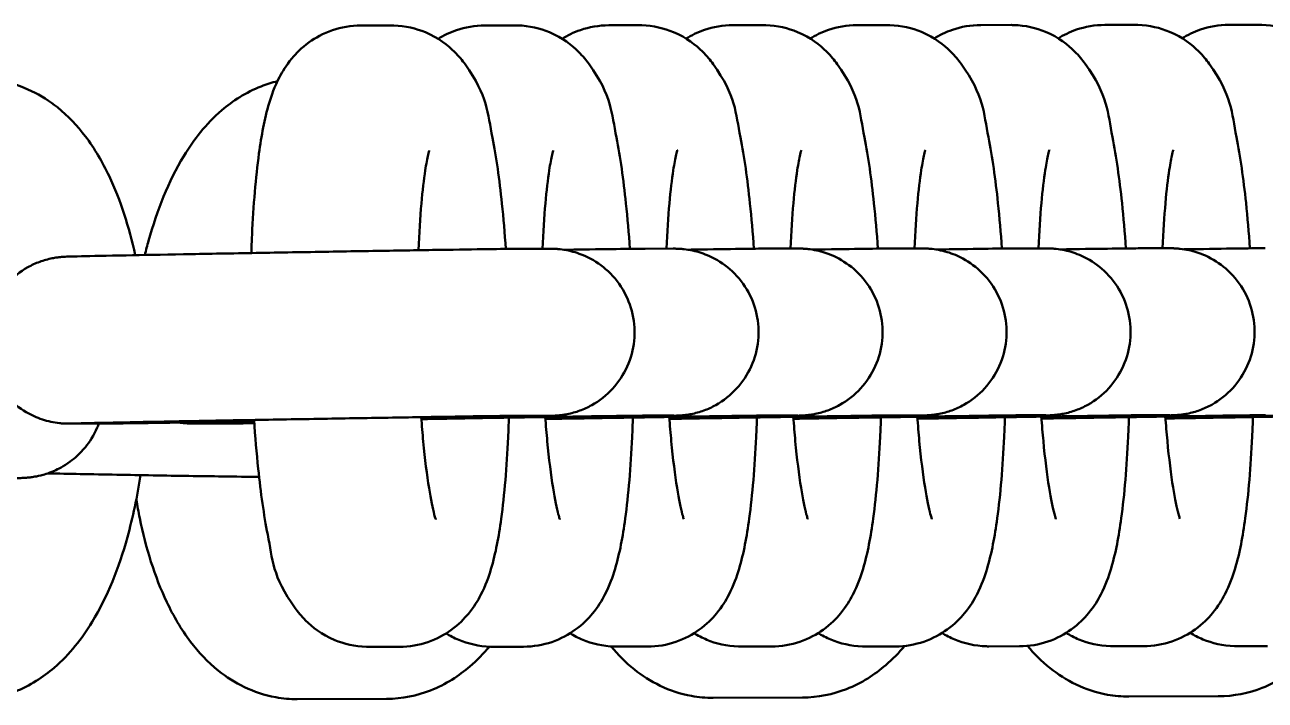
# Model space of a CAD drawing. Header units: millimetres. Extents: x 170 to 5770, y -1450 to 5650.
# Drawn here: x 3245.89 to 3290.46, y 2087.67 to 2111.94 of the extents above; entities that cross this region are included whole.
import ezdxf

# ---------------------------------------------------------------- set-up
doc = ezdxf.new("R2010")
doc.units = ezdxf.units.MM
doc.header["$LTSCALE"] = 10
doc.layers.add('Viditelná (ISO)', color=7, linetype='Continuous', lineweight=50)

# ---------------------------------------------------------------- blocks, each defined once
blk = doc.blocks.new('VVZ-VH101-2')
at = {"layer": 'Viditelná (ISO)'}
for p, q in [((3089.067, -3538.081), (3087.967, -3538.082)), ((3093.523, -3538.077), (3092.423, -3538.078)), ((3097.979, -3538.074), (3096.879, -3538.075)), ((3102.435, -3538.07), (3101.335, -3538.071)), ((3106.891, -3538.067), (3105.791, -3538.068)), ((3111.347, -3538.063), (3110.247, -3538.064)), ((3115.803, -3538.06), (3114.703, -3538.061)), ((3120.259, -3538.056), (3119.159, -3538.057)), ((3093.729, -3546.106), (3094.739, -3546.105)), ((3098.185, -3546.103), (3099.195, -3546.102)), ((3102.641, -3546.099), (3103.652, -3546.099)), ((3107.097, -3546.096), (3108.108, -3546.095)), ((3111.553, -3546.092), (3112.564, -3546.092)), ((3116.009, -3546.089), (3117.02, -3546.088)), ((3093.733, -3552.106), (3094.744, -3552.105)), ((3098.189, -3552.103), (3099.2, -3552.102)), ((3102.645, -3552.099), (3103.656, -3552.099)), ((3107.101, -3552.096), (3108.112, -3552.095)), ((3111.557, -3552.092), (3112.568, -3552.092)), ((3116.013, -3552.089), (3117.024, -3552.088)), ((3078.539, -3552.391), (3077.528, -3552.391)), ((3082.995, -3552.387), (3081.984, -3552.388)), ((3088.254, -3560.412), (3089.354, -3560.412)), ((3092.71, -3560.409), (3093.81, -3560.408)), ((3097.166, -3560.405), (3098.266, -3560.405)), ((3101.622, -3560.402), (3102.722, -3560.401)), ((3106.078, -3560.398), (3107.178, -3560.398)), ((3110.534, -3560.395), (3111.634, -3560.394)), ((3114.99, -3560.391), (3116.09, -3560.391)), ((3119.446, -3560.388), (3120.546, -3560.387)), ((3085.686, -3562.294), (3088.897, -3562.284)), ((3100.627, -3562.247), (3103.837, -3562.237)), ((3115.567, -3562.2), (3118.778, -3562.19))]:
    blk.add_line(p, q, dxfattribs=at)
for points, knots in [([(3087.967, -3538.082), (3087.611, -3538.082), (3087.257, -3538.146), (3086.614, -3538.366), (3086.334, -3538.524), (3085.832, -3538.885), (3085.637, -3539.088), (3085.277, -3539.524), (3085.148, -3539.742), (3084.86, -3540.295), (3084.761, -3540.587), (3084.502, -3541.454), (3084.399, -3542.028), (3084.19, -3543.546), (3084.109, -3544.534), (3084.049, -3545.826), (3084.04, -3546.042), (3084.033, -3546.259)], [3.141593, 3.141593, 3.141593, 3.141593, 3.187221, 3.187221, 3.236977, 3.236977, 3.299639, 3.299639, 3.386577, 3.386577, 3.544486, 3.544486, 3.858645, 3.858645, 4.270247, 4.270247, 4.350956, 4.350956, 4.350956, 4.350956]), ([(3093.18, -3546.111), (3093.141, -3545.546), (3093.094, -3545), (3092.948, -3543.607), (3092.836, -3542.816), (3092.52, -3541.222), (3092.538, -3540.621), (3091.616, -3539.338), (3091.495, -3539.188), (3091.099, -3538.795), (3090.771, -3538.527), (3089.962, -3538.19), (3089.564, -3538.093), (3089.123, -3538.081), (3089.095, -3538.081), (3089.067, -3538.081)], [1.937477, 1.937477, 1.937477, 1.937477, 2.147268, 2.147268, 2.501252, 2.501252, 2.951782, 2.951782, 3.006039, 3.006039, 3.08488, 3.08488, 3.137955, 3.137955, 3.141593, 3.141593, 3.141593, 3.141593]), ([(3092.423, -3538.078), (3092.067, -3538.078), (3091.713, -3538.143), (3091.153, -3538.334), (3090.933, -3538.444), (3090.745, -3538.561)], [3.14159265, 3.14159265, 3.14159265, 3.14159265, 3.1872207, 3.1872207, 3.22453337, 3.22453337, 3.22453337, 3.22453337]), ([(3097.636, -3546.108), (3097.597, -3545.543), (3097.55, -3544.997), (3097.404, -3543.604), (3097.292, -3542.813), (3096.976, -3541.218), (3096.994, -3540.617), (3096.072, -3539.335), (3095.951, -3539.185), (3095.555, -3538.791), (3095.227, -3538.524), (3094.418, -3538.186), (3094.02, -3538.089), (3093.579, -3538.078), (3093.551, -3538.077), (3093.523, -3538.077)], [1.937477, 1.937477, 1.937477, 1.937477, 2.147268, 2.147268, 2.501252, 2.501252, 2.951782, 2.951782, 3.006039, 3.006039, 3.08488, 3.08488, 3.137955, 3.137955, 3.141593, 3.141593, 3.141593, 3.141593]), ([(3096.879, -3538.075), (3096.523, -3538.075), (3096.169, -3538.139), (3095.609, -3538.33), (3095.389, -3538.441), (3095.201, -3538.558)], [3.14159265, 3.14159265, 3.14159265, 3.14159265, 3.1872207, 3.1872207, 3.22453337, 3.22453337, 3.22453337, 3.22453337]), ([(3102.092, -3546.104), (3102.053, -3545.539), (3102.006, -3544.993), (3101.86, -3543.6), (3101.748, -3542.809), (3101.432, -3541.215), (3101.45, -3540.614), (3100.528, -3539.331), (3100.407, -3539.181), (3100.012, -3538.788), (3099.683, -3538.52), (3098.874, -3538.183), (3098.476, -3538.086), (3098.036, -3538.074), (3098.007, -3538.074), (3097.979, -3538.074)], [1.937477, 1.937477, 1.937477, 1.937477, 2.147268, 2.147268, 2.501252, 2.501252, 2.951782, 2.951782, 3.006039, 3.006039, 3.08488, 3.08488, 3.137955, 3.137955, 3.141593, 3.141593, 3.141593, 3.141593]), ([(3101.335, -3538.071), (3100.979, -3538.071), (3100.625, -3538.136), (3100.066, -3538.327), (3099.845, -3538.437), (3099.657, -3538.554)], [3.14159265, 3.14159265, 3.14159265, 3.14159265, 3.1872207, 3.1872207, 3.22453337, 3.22453337, 3.22453337, 3.22453337]), ([(3106.548, -3546.101), (3106.509, -3545.536), (3106.462, -3544.99), (3106.316, -3543.597), (3106.204, -3542.806), (3105.888, -3541.211), (3105.906, -3540.61), (3104.984, -3539.328), (3104.863, -3539.178), (3104.468, -3538.784), (3104.139, -3538.517), (3103.33, -3538.179), (3102.932, -3538.082), (3102.492, -3538.071), (3102.463, -3538.07), (3102.435, -3538.07)], [1.937477, 1.937477, 1.937477, 1.937477, 2.147268, 2.147268, 2.501252, 2.501252, 2.951782, 2.951782, 3.006039, 3.006039, 3.08488, 3.08488, 3.137955, 3.137955, 3.141593, 3.141593, 3.141593, 3.141593]), ([(3105.791, -3538.068), (3105.435, -3538.068), (3105.081, -3538.132), (3104.522, -3538.323), (3104.301, -3538.434), (3104.113, -3538.551)], [3.14159265, 3.14159265, 3.14159265, 3.14159265, 3.1872207, 3.1872207, 3.22453337, 3.22453337, 3.22453337, 3.22453337]), ([(3111.004, -3546.097), (3110.965, -3545.532), (3110.918, -3544.986), (3110.772, -3543.593), (3110.66, -3542.802), (3110.344, -3541.208), (3110.362, -3540.607), (3109.44, -3539.324), (3109.319, -3539.174), (3108.924, -3538.781), (3108.595, -3538.513), (3107.786, -3538.176), (3107.388, -3538.079), (3106.948, -3538.067), (3106.919, -3538.067), (3106.891, -3538.067)], [1.937477, 1.937477, 1.937477, 1.937477, 2.147268, 2.147268, 2.501252, 2.501252, 2.951782, 2.951782, 3.006039, 3.006039, 3.08488, 3.08488, 3.137955, 3.137955, 3.141593, 3.141593, 3.141593, 3.141593]), ([(3110.247, -3538.064), (3109.891, -3538.064), (3109.537, -3538.129), (3108.978, -3538.32), (3108.757, -3538.43), (3108.569, -3538.547)], [3.14159265, 3.14159265, 3.14159265, 3.14159265, 3.1872207, 3.1872207, 3.22453337, 3.22453337, 3.22453337, 3.22453337]), ([(3115.46, -3546.094), (3115.421, -3545.529), (3115.374, -3544.983), (3115.228, -3543.59), (3115.116, -3542.799), (3114.8, -3541.204), (3114.818, -3540.603), (3113.896, -3539.321), (3113.776, -3539.171), (3113.38, -3538.777), (3113.051, -3538.51), (3112.242, -3538.172), (3111.845, -3538.075), (3111.404, -3538.064), (3111.375, -3538.063), (3111.347, -3538.063)], [1.937477, 1.937477, 1.937477, 1.937477, 2.147268, 2.147268, 2.501252, 2.501252, 2.951782, 2.951782, 3.006039, 3.006039, 3.08488, 3.08488, 3.137955, 3.137955, 3.141593, 3.141593, 3.141593, 3.141593]), ([(3114.703, -3538.061), (3114.347, -3538.061), (3113.993, -3538.125), (3113.434, -3538.316), (3113.213, -3538.427), (3113.025, -3538.544)], [3.14159265, 3.14159265, 3.14159265, 3.14159265, 3.1872207, 3.1872207, 3.22453337, 3.22453337, 3.22453337, 3.22453337]), ([(3119.916, -3546.09), (3119.877, -3545.525), (3119.83, -3544.979), (3119.684, -3543.586), (3119.572, -3542.795), (3119.256, -3541.201), (3119.274, -3540.6), (3118.352, -3539.317), (3118.232, -3539.167), (3117.836, -3538.774), (3117.507, -3538.507), (3116.698, -3538.169), (3116.301, -3538.072), (3115.86, -3538.06), (3115.831, -3538.06), (3115.803, -3538.06)], [1.937477, 1.937477, 1.937477, 1.937477, 2.147268, 2.147268, 2.501252, 2.501252, 2.951782, 2.951782, 3.006039, 3.006039, 3.08488, 3.08488, 3.137955, 3.137955, 3.141593, 3.141593, 3.141593, 3.141593]), ([(3119.159, -3538.057), (3118.803, -3538.057), (3118.449, -3538.122), (3117.89, -3538.313), (3117.669, -3538.424), (3117.482, -3538.54)], [3.14159265, 3.14159265, 3.14159265, 3.14159265, 3.1872207, 3.1872207, 3.22453337, 3.22453337, 3.22453337, 3.22453337]), ([(3124.372, -3546.087), (3124.333, -3545.522), (3124.286, -3544.976), (3124.14, -3543.583), (3124.028, -3542.792), (3123.712, -3541.197), (3123.73, -3540.596), (3122.808, -3539.314), (3122.688, -3539.164), (3122.292, -3538.77), (3121.963, -3538.503), (3121.154, -3538.165), (3120.757, -3538.068), (3120.316, -3538.057), (3120.287, -3538.056), (3120.259, -3538.056)], [1.937477, 1.937477, 1.937477, 1.937477, 2.147268, 2.147268, 2.501252, 2.501252, 2.951782, 2.951782, 3.006039, 3.006039, 3.08488, 3.08488, 3.137955, 3.137955, 3.141593, 3.141593, 3.141593, 3.141593]), ([(3079.861, -3546.336), (3079.641, -3545.319), (3079.342, -3544.366), (3078.687, -3542.99), (3078.411, -3542.513), (3077.788, -3541.693), (3077.462, -3541.34), (3076.519, -3540.586), (3075.815, -3540.214), (3074.755, -3540.023), (3074.495, -3540), (3074.236, -3540)], [5.250578, 5.250578, 5.250578, 5.250578, 5.609649, 5.609649, 5.814278, 5.814278, 5.981726, 5.981726, 6.211342, 6.211342, 6.283185, 6.283185, 6.283185, 6.283185]), ([(3084.974, -3540.083), (3084.77, -3540.132), (3084.574, -3540.195), (3083.834, -3540.485), (3083.366, -3540.792), (3082.399, -3541.623), (3081.971, -3542.181), (3081.05, -3543.694), (3080.651, -3544.712), (3080.295, -3545.987), (3080.251, -3546.157), (3080.208, -3546.33)], [0.0933518, 0.0933518, 0.0933518, 0.0933518, 0.1530865, 0.1530865, 0.3294103, 0.3294103, 0.5866418, 0.5866418, 0.9851117, 0.9851117, 1.0458718, 1.0458718, 1.0458718, 1.0458718]), ([(3090.43, -3542.572), (3090.43, -3542.572), (3090.43, -3542.573), (3090.426, -3542.586), (3090.408, -3542.643), (3090.357, -3542.859), (3090.319, -3543.054), (3090.233, -3543.616), (3090.185, -3544.021), (3090.101, -3544.983), (3090.065, -3545.55), (3090.04, -3546.158)], [3.4957513, 3.4957513, 3.4957513, 3.4957513, 3.5105711, 3.5105711, 3.6320787, 3.6320787, 3.8099362, 3.8099362, 4.0489441, 4.0489441, 4.3082625, 4.3082625, 4.3082625, 4.3082625]), ([(3094.886, -3542.569), (3094.886, -3542.569), (3094.886, -3542.569), (3094.882, -3542.582), (3094.864, -3542.64), (3094.813, -3542.856), (3094.775, -3543.05), (3094.689, -3543.612), (3094.641, -3544.017), (3094.558, -3544.966), (3094.523, -3545.516), (3094.498, -3546.106)], [3.4957513, 3.4957513, 3.4957513, 3.4957513, 3.5105711, 3.5105711, 3.6320787, 3.6320787, 3.8099362, 3.8099362, 4.0489441, 4.0489441, 4.3013385, 4.3013385, 4.3013385, 4.3013385]), ([(3099.342, -3542.565), (3099.342, -3542.565), (3099.342, -3542.566), (3099.338, -3542.579), (3099.32, -3542.636), (3099.269, -3542.852), (3099.231, -3543.047), (3099.145, -3543.609), (3099.097, -3544.014), (3099.014, -3544.962), (3098.979, -3545.513), (3098.954, -3546.102)], [3.4957513, 3.4957513, 3.4957513, 3.4957513, 3.5105711, 3.5105711, 3.6320787, 3.6320787, 3.8099362, 3.8099362, 4.0489441, 4.0489441, 4.3013385, 4.3013385, 4.3013385, 4.3013385]), ([(3103.798, -3542.562), (3103.798, -3542.562), (3103.798, -3542.562), (3103.794, -3542.575), (3103.776, -3542.633), (3103.725, -3542.849), (3103.688, -3543.043), (3103.601, -3543.605), (3103.553, -3544.01), (3103.47, -3544.959), (3103.435, -3545.509), (3103.411, -3546.099)], [3.4957513, 3.4957513, 3.4957513, 3.4957513, 3.5105711, 3.5105711, 3.6320787, 3.6320787, 3.8099362, 3.8099362, 4.0489441, 4.0489441, 4.3013385, 4.3013385, 4.3013385, 4.3013385]), ([(3108.254, -3542.558), (3108.254, -3542.558), (3108.254, -3542.559), (3108.25, -3542.572), (3108.232, -3542.629), (3108.182, -3542.845), (3108.144, -3543.04), (3108.057, -3543.602), (3108.009, -3544.007), (3107.926, -3544.955), (3107.891, -3545.506), (3107.867, -3546.095)], [3.4957513, 3.4957513, 3.4957513, 3.4957513, 3.5105711, 3.5105711, 3.6320787, 3.6320787, 3.8099362, 3.8099362, 4.0489441, 4.0489441, 4.3013385, 4.3013385, 4.3013385, 4.3013385]), ([(3112.71, -3542.555), (3112.71, -3542.555), (3112.71, -3542.555), (3112.706, -3542.568), (3112.688, -3542.626), (3112.638, -3542.842), (3112.6, -3543.036), (3112.513, -3543.598), (3112.465, -3544.003), (3112.382, -3544.952), (3112.347, -3545.502), (3112.323, -3546.092)], [3.4957513, 3.4957513, 3.4957513, 3.4957513, 3.5105711, 3.5105711, 3.6320787, 3.6320787, 3.8099362, 3.8099362, 4.0489441, 4.0489441, 4.3013385, 4.3013385, 4.3013385, 4.3013385]), ([(3117.166, -3542.551), (3117.166, -3542.551), (3117.166, -3542.552), (3117.162, -3542.565), (3117.144, -3542.622), (3117.094, -3542.838), (3117.056, -3543.033), (3116.969, -3543.595), (3116.921, -3544), (3116.838, -3544.948), (3116.803, -3545.499), (3116.779, -3546.088)], [3.4957513, 3.4957513, 3.4957513, 3.4957513, 3.5105711, 3.5105711, 3.6320787, 3.6320787, 3.8099362, 3.8099362, 4.0489441, 4.0489441, 4.3013385, 4.3013385, 4.3013385, 4.3013385]), ([(3077.528, -3552.391), (3077.505, -3552.391), (3077.484, -3552.391), (3077.438, -3552.391), (3077.416, -3552.391), (3077.362, -3552.389), (3077.349, -3552.389), (3077.318, -3552.387), (3077.301, -3552.386), (3077.241, -3552.383), (3077.191, -3552.379), (3077.042, -3552.362), (3076.936, -3552.346), (3076.627, -3552.279), (3076.424, -3552.213), (3075.968, -3552.007), (3075.72, -3551.849), (3075.26, -3551.452), (3075.05, -3551.201), (3074.723, -3550.654), (3074.603, -3550.35), (3074.465, -3549.728), (3074.446, -3549.402), (3074.511, -3548.768), (3074.596, -3548.452), (3074.856, -3547.871), (3075.036, -3547.598), (3075.467, -3547.128), (3075.723, -3546.926), (3076.139, -3546.694), (3076.283, -3546.628), (3076.578, -3546.519), (3076.731, -3546.477), (3076.937, -3546.436), (3076.993, -3546.427), (3077.095, -3546.412), (3077.143, -3546.407), (3077.202, -3546.401), (3077.219, -3546.4), (3077.295, -3546.394), (3077.322, -3546.393), (3077.39, -3546.39), (3077.42, -3546.389), (3077.565, -3546.384), (3077.715, -3546.381), (3078.295, -3546.368), (3078.85, -3546.356), (3080.128, -3546.331), (3080.831, -3546.318), (3082.354, -3546.289), (3083.193, -3546.274), (3084.901, -3546.244), (3085.792, -3546.229), (3087.514, -3546.199), (3088.367, -3546.185), (3089.93, -3546.159), (3090.66, -3546.148), (3091.906, -3546.129), (3092.438, -3546.121), (3093.244, -3546.11), (3093.519, -3546.107), (3093.698, -3546.106), (3093.713, -3546.106), (3093.729, -3546.106)], [0, 0, 0, 0, 0.039337, 0.039337, 0.068948, 0.068948, 0.076841, 0.076841, 0.084758, 0.084758, 0.100846, 0.100846, 0.132709, 0.132709, 0.196079, 0.196079, 0.282696, 0.282696, 0.378323, 0.378323, 0.473906, 0.473906, 0.569501, 0.569501, 0.665096, 0.665096, 0.760691, 0.760691, 0.856282, 0.856282, 0.903554, 0.903554, 0.950706, 0.950706, 0.967761, 0.967761, 0.983739, 0.983739, 0.991659, 0.991659, 1.024165, 1.024165, 1.087146, 1.087146, 1.263406, 1.263406, 1.569696, 1.569696, 1.83183, 1.83183, 2.092884, 2.092884, 2.353579, 2.353579, 2.614196, 2.614196, 2.874869, 2.874869, 3.135823, 3.135823, 3.397924, 3.397924, 3.424439, 3.424439, 3.424439, 3.424439]), ([(3094.739, -3546.105), (3094.762, -3546.105), (3094.783, -3546.105), (3094.83, -3546.106), (3094.851, -3546.106), (3094.905, -3546.108), (3094.919, -3546.108), (3094.949, -3546.11), (3094.967, -3546.111), (3095.027, -3546.114), (3095.076, -3546.118), (3095.226, -3546.134), (3095.332, -3546.151), (3095.64, -3546.218), (3095.844, -3546.284), (3096.299, -3546.489), (3096.548, -3546.648), (3097.007, -3547.045), (3097.217, -3547.295), (3097.544, -3547.843), (3097.665, -3548.146), (3097.803, -3548.769), (3097.821, -3549.095), (3097.757, -3549.729), (3097.672, -3550.044), (3097.411, -3550.626), (3097.231, -3550.899), (3096.801, -3551.369), (3096.544, -3551.571), (3096.129, -3551.803), (3095.985, -3551.869), (3095.689, -3551.977), (3095.537, -3552.02), (3095.33, -3552.061), (3095.275, -3552.07), (3095.173, -3552.084), (3095.124, -3552.09), (3095.066, -3552.095), (3095.049, -3552.097), (3094.972, -3552.103), (3094.946, -3552.104), (3094.877, -3552.107), (3094.847, -3552.108), (3094.703, -3552.112), (3094.552, -3552.116), (3093.972, -3552.129), (3093.418, -3552.141), (3092.139, -3552.166), (3091.436, -3552.179), (3090.5, -3552.196), (3090.323, -3552.2), (3090.143, -3552.203)], [0, 0, 0, 0, 0.039337, 0.039337, 0.068948, 0.068948, 0.076841, 0.076841, 0.084758, 0.084758, 0.100846, 0.100846, 0.132709, 0.132709, 0.196079, 0.196079, 0.282696, 0.282696, 0.378323, 0.378323, 0.473906, 0.473906, 0.569501, 0.569501, 0.665096, 0.665096, 0.760691, 0.760691, 0.856282, 0.856282, 0.903554, 0.903554, 0.950706, 0.950706, 0.967761, 0.967761, 0.983739, 0.983739, 0.991659, 0.991659, 1.024165, 1.024165, 1.087146, 1.087146, 1.263406, 1.263406, 1.569696, 1.569696, 1.83183, 1.83183, 1.891194, 1.891194, 1.891194, 1.891194]), ([(3099.195, -3546.102), (3099.218, -3546.102), (3099.239, -3546.102), (3099.286, -3546.102), (3099.307, -3546.103), (3099.361, -3546.104), (3099.375, -3546.105), (3099.405, -3546.106), (3099.423, -3546.107), (3099.483, -3546.111), (3099.532, -3546.115), (3099.682, -3546.131), (3099.788, -3546.148), (3100.096, -3546.214), (3100.3, -3546.281), (3100.755, -3546.486), (3101.004, -3546.644), (3101.463, -3547.042), (3101.673, -3547.292), (3102, -3547.839), (3102.121, -3548.143), (3102.259, -3548.765), (3102.278, -3549.091), (3102.213, -3549.725), (3102.128, -3550.041), (3101.867, -3550.622), (3101.687, -3550.895), (3101.257, -3551.365), (3101, -3551.568), (3100.585, -3551.8), (3100.441, -3551.866), (3100.146, -3551.974), (3099.993, -3552.016), (3099.786, -3552.057), (3099.731, -3552.067), (3099.629, -3552.081), (3099.58, -3552.086), (3099.522, -3552.092), (3099.505, -3552.093), (3099.428, -3552.099), (3099.402, -3552.1), (3099.333, -3552.103), (3099.303, -3552.104), (3099.159, -3552.109), (3099.008, -3552.113), (3098.428, -3552.126), (3097.874, -3552.137), (3096.595, -3552.162), (3095.892, -3552.176), (3094.956, -3552.193), (3094.779, -3552.196), (3094.599, -3552.2)], [0, 0, 0, 0, 0.039337, 0.039337, 0.068948, 0.068948, 0.076841, 0.076841, 0.084758, 0.084758, 0.100846, 0.100846, 0.132709, 0.132709, 0.196079, 0.196079, 0.282696, 0.282696, 0.378323, 0.378323, 0.473906, 0.473906, 0.569501, 0.569501, 0.665096, 0.665096, 0.760691, 0.760691, 0.856282, 0.856282, 0.903554, 0.903554, 0.950706, 0.950706, 0.967761, 0.967761, 0.983739, 0.983739, 0.991659, 0.991659, 1.024165, 1.024165, 1.087146, 1.087146, 1.263406, 1.263406, 1.569696, 1.569696, 1.83183, 1.83183, 1.891194, 1.891194, 1.891194, 1.891194]), ([(3095.266, -3546.142), (3095.429, -3546.14), (3095.587, -3546.137), (3096.362, -3546.125), (3096.894, -3546.118), (3097.7, -3546.107), (3097.975, -3546.104), (3098.154, -3546.103), (3098.169, -3546.103), (3098.185, -3546.103)], [2.8114817, 2.8114817, 2.8114817, 2.8114817, 2.874869, 2.874869, 3.1358233, 3.1358233, 3.3979236, 3.3979236, 3.4244391, 3.4244391, 3.4244391, 3.4244391]), ([(3103.652, -3546.099), (3103.674, -3546.098), (3103.695, -3546.099), (3103.742, -3546.099), (3103.764, -3546.099), (3103.817, -3546.101), (3103.831, -3546.101), (3103.861, -3546.103), (3103.879, -3546.104), (3103.939, -3546.107), (3103.988, -3546.111), (3104.138, -3546.127), (3104.244, -3546.144), (3104.552, -3546.211), (3104.756, -3546.277), (3105.211, -3546.482), (3105.46, -3546.641), (3105.919, -3547.038), (3106.13, -3547.288), (3106.456, -3547.836), (3106.577, -3548.139), (3106.715, -3548.762), (3106.734, -3549.088), (3106.669, -3549.722), (3106.584, -3550.037), (3106.323, -3550.619), (3106.143, -3550.892), (3105.713, -3551.362), (3105.456, -3551.564), (3105.041, -3551.796), (3104.897, -3551.862), (3104.602, -3551.97), (3104.449, -3552.013), (3104.242, -3552.054), (3104.187, -3552.063), (3104.085, -3552.077), (3104.036, -3552.083), (3103.978, -3552.088), (3103.961, -3552.09), (3103.884, -3552.096), (3103.858, -3552.097), (3103.789, -3552.1), (3103.759, -3552.101), (3103.615, -3552.105), (3103.464, -3552.109), (3102.884, -3552.122), (3102.33, -3552.134), (3101.051, -3552.159), (3100.348, -3552.172), (3099.412, -3552.189), (3099.235, -3552.193), (3099.055, -3552.196)], [0, 0, 0, 0, 0.039337, 0.039337, 0.068948, 0.068948, 0.076841, 0.076841, 0.084758, 0.084758, 0.100846, 0.100846, 0.132709, 0.132709, 0.196079, 0.196079, 0.282696, 0.282696, 0.378323, 0.378323, 0.473906, 0.473906, 0.569501, 0.569501, 0.665096, 0.665096, 0.760691, 0.760691, 0.856282, 0.856282, 0.903554, 0.903554, 0.950706, 0.950706, 0.967761, 0.967761, 0.983739, 0.983739, 0.991659, 0.991659, 1.024165, 1.024165, 1.087146, 1.087146, 1.263406, 1.263406, 1.569696, 1.569696, 1.83183, 1.83183, 1.891194, 1.891194, 1.891194, 1.891194]), ([(3099.722, -3546.139), (3099.885, -3546.136), (3100.043, -3546.134), (3100.818, -3546.122), (3101.35, -3546.114), (3102.156, -3546.103), (3102.431, -3546.1), (3102.61, -3546.099), (3102.625, -3546.099), (3102.641, -3546.099)], [2.8114817, 2.8114817, 2.8114817, 2.8114817, 2.874869, 2.874869, 3.1358233, 3.1358233, 3.3979236, 3.3979236, 3.4244391, 3.4244391, 3.4244391, 3.4244391]), ([(3108.108, -3546.095), (3108.13, -3546.095), (3108.151, -3546.095), (3108.198, -3546.095), (3108.22, -3546.096), (3108.274, -3546.097), (3108.287, -3546.098), (3108.317, -3546.099), (3108.335, -3546.1), (3108.395, -3546.104), (3108.444, -3546.108), (3108.594, -3546.124), (3108.7, -3546.141), (3109.008, -3546.207), (3109.212, -3546.274), (3109.667, -3546.479), (3109.916, -3546.637), (3110.375, -3547.035), (3110.586, -3547.285), (3110.912, -3547.832), (3111.033, -3548.136), (3111.171, -3548.758), (3111.19, -3549.084), (3111.125, -3549.718), (3111.04, -3550.034), (3110.779, -3550.615), (3110.599, -3550.888), (3110.169, -3551.358), (3109.913, -3551.561), (3109.497, -3551.793), (3109.353, -3551.859), (3109.058, -3551.967), (3108.905, -3552.009), (3108.698, -3552.05), (3108.643, -3552.06), (3108.541, -3552.074), (3108.492, -3552.079), (3108.434, -3552.085), (3108.417, -3552.086), (3108.34, -3552.092), (3108.314, -3552.093), (3108.245, -3552.096), (3108.215, -3552.097), (3108.071, -3552.102), (3107.92, -3552.106), (3107.34, -3552.119), (3106.786, -3552.13), (3105.507, -3552.155), (3104.804, -3552.169), (3103.868, -3552.186), (3103.691, -3552.189), (3103.511, -3552.193)], [0, 0, 0, 0, 0.039337, 0.039337, 0.068948, 0.068948, 0.076841, 0.076841, 0.084758, 0.084758, 0.100846, 0.100846, 0.132709, 0.132709, 0.196079, 0.196079, 0.282696, 0.282696, 0.378323, 0.378323, 0.473906, 0.473906, 0.569501, 0.569501, 0.665096, 0.665096, 0.760691, 0.760691, 0.856282, 0.856282, 0.903554, 0.903554, 0.950706, 0.950706, 0.967761, 0.967761, 0.983739, 0.983739, 0.991659, 0.991659, 1.024165, 1.024165, 1.087146, 1.087146, 1.263406, 1.263406, 1.569696, 1.569696, 1.83183, 1.83183, 1.891194, 1.891194, 1.891194, 1.891194]), ([(3104.178, -3546.135), (3104.341, -3546.133), (3104.499, -3546.13), (3105.274, -3546.118), (3105.806, -3546.111), (3106.612, -3546.1), (3106.887, -3546.097), (3107.066, -3546.096), (3107.082, -3546.096), (3107.097, -3546.096)], [2.8114817, 2.8114817, 2.8114817, 2.8114817, 2.874869, 2.874869, 3.1358233, 3.1358233, 3.3979236, 3.3979236, 3.4244391, 3.4244391, 3.4244391, 3.4244391]), ([(3112.564, -3546.092), (3112.586, -3546.092), (3112.607, -3546.092), (3112.654, -3546.092), (3112.676, -3546.092), (3112.73, -3546.094), (3112.743, -3546.094), (3112.773, -3546.096), (3112.791, -3546.097), (3112.851, -3546.1), (3112.9, -3546.104), (3113.05, -3546.12), (3113.156, -3546.137), (3113.464, -3546.204), (3113.668, -3546.27), (3114.123, -3546.475), (3114.372, -3546.634), (3114.831, -3547.031), (3115.042, -3547.281), (3115.368, -3547.829), (3115.489, -3548.132), (3115.627, -3548.755), (3115.646, -3549.081), (3115.581, -3549.715), (3115.496, -3550.03), (3115.235, -3550.612), (3115.056, -3550.885), (3114.625, -3551.355), (3114.369, -3551.557), (3113.953, -3551.789), (3113.809, -3551.855), (3113.514, -3551.963), (3113.361, -3552.006), (3113.154, -3552.047), (3113.099, -3552.056), (3112.997, -3552.07), (3112.948, -3552.076), (3112.89, -3552.081), (3112.873, -3552.083), (3112.796, -3552.089), (3112.77, -3552.09), (3112.701, -3552.093), (3112.671, -3552.094), (3112.527, -3552.098), (3112.376, -3552.102), (3111.796, -3552.115), (3111.242, -3552.127), (3109.963, -3552.152), (3109.26, -3552.165), (3108.324, -3552.182), (3108.147, -3552.186), (3107.967, -3552.189)], [0, 0, 0, 0, 0.039337, 0.039337, 0.068948, 0.068948, 0.076841, 0.076841, 0.084758, 0.084758, 0.100846, 0.100846, 0.132709, 0.132709, 0.196079, 0.196079, 0.282696, 0.282696, 0.378323, 0.378323, 0.473906, 0.473906, 0.569501, 0.569501, 0.665096, 0.665096, 0.760691, 0.760691, 0.856282, 0.856282, 0.903554, 0.903554, 0.950706, 0.950706, 0.967761, 0.967761, 0.983739, 0.983739, 0.991659, 0.991659, 1.024165, 1.024165, 1.087146, 1.087146, 1.263406, 1.263406, 1.569696, 1.569696, 1.83183, 1.83183, 1.891194, 1.891194, 1.891194, 1.891194]), ([(3108.634, -3546.132), (3108.797, -3546.129), (3108.955, -3546.127), (3109.73, -3546.115), (3110.262, -3546.107), (3111.068, -3546.096), (3111.343, -3546.093), (3111.522, -3546.092), (3111.538, -3546.092), (3111.553, -3546.092)], [2.8114817, 2.8114817, 2.8114817, 2.8114817, 2.874869, 2.874869, 3.1358233, 3.1358233, 3.3979236, 3.3979236, 3.4244391, 3.4244391, 3.4244391, 3.4244391]), ([(3117.02, -3546.088), (3117.042, -3546.088), (3117.063, -3546.088), (3117.11, -3546.088), (3117.132, -3546.089), (3117.186, -3546.09), (3117.199, -3546.091), (3117.229, -3546.092), (3117.247, -3546.093), (3117.307, -3546.097), (3117.356, -3546.101), (3117.506, -3546.117), (3117.612, -3546.134), (3117.921, -3546.2), (3118.124, -3546.267), (3118.579, -3546.472), (3118.828, -3546.63), (3119.288, -3547.028), (3119.498, -3547.278), (3119.824, -3547.825), (3119.945, -3548.129), (3120.083, -3548.751), (3120.102, -3549.077), (3120.037, -3549.711), (3119.952, -3550.027), (3119.691, -3550.608), (3119.512, -3550.881), (3119.081, -3551.351), (3118.825, -3551.554), (3118.409, -3551.786), (3118.265, -3551.852), (3117.97, -3551.96), (3117.817, -3552.003), (3117.61, -3552.043), (3117.555, -3552.053), (3117.453, -3552.067), (3117.404, -3552.072), (3117.346, -3552.078), (3117.329, -3552.079), (3117.253, -3552.085), (3117.226, -3552.086), (3117.157, -3552.089), (3117.127, -3552.09), (3116.983, -3552.095), (3116.832, -3552.099), (3116.253, -3552.112), (3115.698, -3552.123), (3114.419, -3552.148), (3113.716, -3552.162), (3112.78, -3552.179), (3112.603, -3552.182), (3112.423, -3552.186)], [0, 0, 0, 0, 0.039337, 0.039337, 0.068948, 0.068948, 0.076841, 0.076841, 0.084758, 0.084758, 0.100846, 0.100846, 0.132709, 0.132709, 0.196079, 0.196079, 0.282696, 0.282696, 0.378323, 0.378323, 0.473906, 0.473906, 0.569501, 0.569501, 0.665096, 0.665096, 0.760691, 0.760691, 0.856282, 0.856282, 0.903554, 0.903554, 0.950706, 0.950706, 0.967761, 0.967761, 0.983739, 0.983739, 0.991659, 0.991659, 1.024165, 1.024165, 1.087146, 1.087146, 1.263406, 1.263406, 1.569696, 1.569696, 1.83183, 1.83183, 1.891194, 1.891194, 1.891194, 1.891194]), ([(3113.09, -3546.128), (3113.253, -3546.126), (3113.411, -3546.123), (3114.186, -3546.111), (3114.718, -3546.104), (3115.524, -3546.093), (3115.799, -3546.09), (3115.978, -3546.089), (3115.994, -3546.089), (3116.009, -3546.089)], [2.8114817, 2.8114817, 2.8114817, 2.8114817, 2.874869, 2.874869, 3.1358233, 3.1358233, 3.3979236, 3.3979236, 3.4244391, 3.4244391, 3.4244391, 3.4244391]), ([(3121.476, -3546.085), (3121.498, -3546.085), (3121.519, -3546.085), (3121.566, -3546.085), (3121.588, -3546.085), (3121.642, -3546.087), (3121.655, -3546.087), (3121.685, -3546.089), (3121.703, -3546.09), (3121.763, -3546.093), (3121.812, -3546.097), (3121.962, -3546.113), (3122.068, -3546.13), (3122.377, -3546.197), (3122.58, -3546.263), (3123.035, -3546.468), (3123.284, -3546.627), (3123.744, -3547.024), (3123.954, -3547.274), (3124.28, -3547.822), (3124.401, -3548.125), (3124.539, -3548.748), (3124.558, -3549.074), (3124.493, -3549.708), (3124.408, -3550.023), (3124.147, -3550.605), (3123.968, -3550.878), (3123.537, -3551.348), (3123.281, -3551.55), (3122.865, -3551.782), (3122.721, -3551.848), (3122.426, -3551.956), (3122.273, -3551.999), (3122.066, -3552.04), (3122.011, -3552.049), (3121.909, -3552.063), (3121.861, -3552.069), (3121.802, -3552.074), (3121.785, -3552.076), (3121.709, -3552.082), (3121.682, -3552.083), (3121.613, -3552.086), (3121.583, -3552.087), (3121.439, -3552.091), (3121.288, -3552.095), (3120.709, -3552.108), (3120.154, -3552.12), (3118.875, -3552.145), (3118.172, -3552.158), (3117.236, -3552.176), (3117.06, -3552.179), (3116.879, -3552.182)], [0, 0, 0, 0, 0.039337, 0.039337, 0.068948, 0.068948, 0.076841, 0.076841, 0.084758, 0.084758, 0.100846, 0.100846, 0.132709, 0.132709, 0.196079, 0.196079, 0.282696, 0.282696, 0.378323, 0.378323, 0.473906, 0.473906, 0.569501, 0.569501, 0.665096, 0.665096, 0.760691, 0.760691, 0.856282, 0.856282, 0.903554, 0.903554, 0.950706, 0.950706, 0.967761, 0.967761, 0.983739, 0.983739, 0.991659, 0.991659, 1.024165, 1.024165, 1.087146, 1.087146, 1.263406, 1.263406, 1.569696, 1.569696, 1.83183, 1.83183, 1.891194, 1.891194, 1.891194, 1.891194]), ([(3117.546, -3546.125), (3117.709, -3546.122), (3117.867, -3546.12), (3118.642, -3546.108), (3119.174, -3546.1), (3119.98, -3546.089), (3120.255, -3546.086), (3120.434, -3546.085), (3120.45, -3546.085), (3120.465, -3546.085)], [2.8114817, 2.8114817, 2.8114817, 2.8114817, 2.874869, 2.874869, 3.1358233, 3.1358233, 3.3979236, 3.3979236, 3.4244391, 3.4244391, 3.4244391, 3.4244391]), ([(3093.733, -3552.106), (3093.697, -3552.106), (3093.593, -3552.107), (3093.245, -3552.111), (3092.944, -3552.115), (3092.114, -3552.126), (3091.538, -3552.135), (3090.22, -3552.156), (3089.458, -3552.168), (3087.849, -3552.194), (3086.982, -3552.209), (3085.253, -3552.239), (3084.37, -3552.254), (3082.7, -3552.284), (3081.891, -3552.299), (3080.449, -3552.326), (3079.797, -3552.338), (3078.732, -3552.36), (3078.304, -3552.369), (3077.875, -3552.379), (3077.765, -3552.381), (3077.661, -3552.384), (3077.636, -3552.385), (3077.619, -3552.386), (3077.616, -3552.386), (3077.616, -3552.386)], [0, 0, 0, 0, 0.146254, 0.146254, 0.358083, 0.358083, 0.613354, 0.613354, 0.872195, 0.872195, 1.131799, 1.131799, 1.391595, 1.391595, 1.651411, 1.651411, 1.911102, 1.911102, 2.170307, 2.170307, 2.297109, 2.297109, 2.356433, 2.356433, 2.377377, 2.377377, 2.377377, 2.377377]), ([(3089.354, -3560.412), (3089.709, -3560.411), (3090.064, -3560.347), (3090.707, -3560.127), (3090.986, -3559.969), (3091.488, -3559.608), (3091.683, -3559.405), (3092.044, -3558.969), (3092.172, -3558.751), (3092.46, -3558.198), (3092.559, -3557.907), (3092.819, -3557.039), (3092.922, -3556.465), (3093.13, -3554.947), (3093.212, -3553.959), (3093.273, -3552.648), (3093.282, -3552.413), (3093.29, -3552.175)], [0, 0, 0, 0, 0.045628, 0.045628, 0.095384, 0.095384, 0.158046, 0.158046, 0.244984, 0.244984, 0.402893, 0.402893, 0.717053, 0.717053, 1.128654, 1.128654, 1.216641, 1.216641, 1.216641, 1.216641]), ([(3090.14, -3552.157), (3090.162, -3552.459), (3090.186, -3552.751), (3090.273, -3553.668), (3090.345, -3554.239), (3090.485, -3555.119), (3090.555, -3555.452), (3090.627, -3555.721), (3090.643, -3555.775), (3090.66, -3555.825), (3090.664, -3555.836), (3090.664, -3555.836)], [5.1055495, 5.1055495, 5.1055495, 5.1055495, 5.2336109, 5.2336109, 5.5253313, 5.5253313, 5.7847397, 5.7847397, 5.8763373, 5.8763373, 5.9335785, 5.9335785, 5.9335785, 5.9335785]), ([(3098.189, -3552.103), (3098.153, -3552.103), (3098.049, -3552.104), (3097.701, -3552.107), (3097.4, -3552.111), (3096.57, -3552.123), (3095.995, -3552.131), (3094.676, -3552.152), (3093.914, -3552.164), (3092.305, -3552.191), (3091.438, -3552.206), (3090.431, -3552.223), (3090.288, -3552.225), (3090.145, -3552.228)], [0, 0, 0, 0, 0.146254, 0.146254, 0.358083, 0.358083, 0.613354, 0.613354, 0.872195, 0.872195, 1.131799, 1.131799, 1.174634, 1.174634, 1.174634, 1.174634]), ([(3093.81, -3560.408), (3094.165, -3560.408), (3094.52, -3560.344), (3095.163, -3560.124), (3095.442, -3559.966), (3095.944, -3559.605), (3096.139, -3559.401), (3096.5, -3558.966), (3096.628, -3558.747), (3096.916, -3558.195), (3097.015, -3557.903), (3097.275, -3557.035), (3097.378, -3556.462), (3097.586, -3554.943), (3097.668, -3553.955), (3097.729, -3552.644), (3097.738, -3552.409), (3097.746, -3552.171)], [0, 0, 0, 0, 0.045628, 0.045628, 0.095384, 0.095384, 0.158046, 0.158046, 0.244984, 0.244984, 0.402893, 0.402893, 0.717053, 0.717053, 1.128654, 1.128654, 1.216641, 1.216641, 1.216641, 1.216641]), ([(3094.596, -3552.153), (3094.618, -3552.455), (3094.642, -3552.748), (3094.729, -3553.664), (3094.801, -3554.236), (3094.941, -3555.116), (3095.011, -3555.448), (3095.083, -3555.718), (3095.099, -3555.771), (3095.116, -3555.822), (3095.12, -3555.832), (3095.12, -3555.832)], [5.1055495, 5.1055495, 5.1055495, 5.1055495, 5.2336109, 5.2336109, 5.5253313, 5.5253313, 5.7847397, 5.7847397, 5.8763373, 5.8763373, 5.9335785, 5.9335785, 5.9335785, 5.9335785]), ([(3102.645, -3552.099), (3102.609, -3552.099), (3102.505, -3552.1), (3102.157, -3552.104), (3101.856, -3552.108), (3101.026, -3552.119), (3100.451, -3552.128), (3099.132, -3552.149), (3098.37, -3552.161), (3096.761, -3552.187), (3095.894, -3552.202), (3094.887, -3552.219), (3094.744, -3552.222), (3094.601, -3552.224)], [0, 0, 0, 0, 0.146254, 0.146254, 0.358083, 0.358083, 0.613354, 0.613354, 0.872195, 0.872195, 1.131799, 1.131799, 1.174634, 1.174634, 1.174634, 1.174634]), ([(3098.266, -3560.405), (3098.621, -3560.404), (3098.976, -3560.34), (3099.619, -3560.12), (3099.898, -3559.962), (3100.4, -3559.601), (3100.595, -3559.398), (3100.956, -3558.962), (3101.084, -3558.744), (3101.372, -3558.191), (3101.471, -3557.9), (3101.731, -3557.032), (3101.834, -3556.458), (3102.042, -3554.94), (3102.124, -3553.952), (3102.185, -3552.641), (3102.194, -3552.406), (3102.202, -3552.168)], [0, 0, 0, 0, 0.045628, 0.045628, 0.095384, 0.095384, 0.158046, 0.158046, 0.244984, 0.244984, 0.402893, 0.402893, 0.717053, 0.717053, 1.128654, 1.128654, 1.216641, 1.216641, 1.216641, 1.216641]), ([(3099.052, -3552.15), (3099.074, -3552.452), (3099.099, -3552.744), (3099.185, -3553.661), (3099.257, -3554.232), (3099.397, -3555.112), (3099.467, -3555.445), (3099.539, -3555.714), (3099.555, -3555.768), (3099.572, -3555.818), (3099.576, -3555.829), (3099.576, -3555.829)], [5.1055495, 5.1055495, 5.1055495, 5.1055495, 5.2336109, 5.2336109, 5.5253313, 5.5253313, 5.7847397, 5.7847397, 5.8763373, 5.8763373, 5.9335785, 5.9335785, 5.9335785, 5.9335785]), ([(3107.101, -3552.096), (3107.065, -3552.096), (3106.961, -3552.097), (3106.613, -3552.1), (3106.312, -3552.104), (3105.482, -3552.116), (3104.907, -3552.124), (3103.588, -3552.145), (3102.826, -3552.157), (3101.217, -3552.184), (3100.35, -3552.199), (3099.344, -3552.216), (3099.2, -3552.218), (3099.057, -3552.221)], [0, 0, 0, 0, 0.146254, 0.146254, 0.358083, 0.358083, 0.613354, 0.613354, 0.872195, 0.872195, 1.131799, 1.131799, 1.174634, 1.174634, 1.174634, 1.174634]), ([(3102.722, -3560.401), (3103.077, -3560.401), (3103.432, -3560.337), (3104.075, -3560.117), (3104.354, -3559.959), (3104.856, -3559.598), (3105.051, -3559.395), (3105.412, -3558.959), (3105.54, -3558.74), (3105.828, -3558.188), (3105.928, -3557.896), (3106.187, -3557.028), (3106.29, -3556.455), (3106.498, -3554.937), (3106.58, -3553.948), (3106.641, -3552.637), (3106.65, -3552.402), (3106.658, -3552.164)], [0, 0, 0, 0, 0.045628, 0.045628, 0.095384, 0.095384, 0.158046, 0.158046, 0.244984, 0.244984, 0.402893, 0.402893, 0.717053, 0.717053, 1.128654, 1.128654, 1.216641, 1.216641, 1.216641, 1.216641]), ([(3103.508, -3552.146), (3103.53, -3552.448), (3103.555, -3552.741), (3103.641, -3553.657), (3103.713, -3554.229), (3103.853, -3555.109), (3103.923, -3555.441), (3103.995, -3555.711), (3104.011, -3555.764), (3104.028, -3555.815), (3104.032, -3555.825), (3104.032, -3555.825)], [5.1055495, 5.1055495, 5.1055495, 5.1055495, 5.2336109, 5.2336109, 5.5253313, 5.5253313, 5.7847397, 5.7847397, 5.8763373, 5.8763373, 5.9335785, 5.9335785, 5.9335785, 5.9335785]), ([(3111.557, -3552.092), (3111.521, -3552.092), (3111.418, -3552.093), (3111.069, -3552.097), (3110.768, -3552.101), (3109.938, -3552.112), (3109.363, -3552.121), (3108.044, -3552.142), (3107.282, -3552.154), (3105.673, -3552.18), (3104.806, -3552.195), (3103.8, -3552.212), (3103.657, -3552.215), (3103.513, -3552.217)], [0, 0, 0, 0, 0.146254, 0.146254, 0.358083, 0.358083, 0.613354, 0.613354, 0.872195, 0.872195, 1.131799, 1.131799, 1.174634, 1.174634, 1.174634, 1.174634]), ([(3107.178, -3560.398), (3107.533, -3560.397), (3107.888, -3560.333), (3108.531, -3560.113), (3108.81, -3559.955), (3109.312, -3559.594), (3109.507, -3559.391), (3109.868, -3558.955), (3109.996, -3558.737), (3110.284, -3558.184), (3110.384, -3557.893), (3110.643, -3557.025), (3110.746, -3556.451), (3110.954, -3554.933), (3111.036, -3553.945), (3111.097, -3552.634), (3111.106, -3552.399), (3111.114, -3552.161)], [0, 0, 0, 0, 0.045628, 0.045628, 0.095384, 0.095384, 0.158046, 0.158046, 0.244984, 0.244984, 0.402893, 0.402893, 0.717053, 0.717053, 1.128654, 1.128654, 1.216641, 1.216641, 1.216641, 1.216641]), ([(3107.964, -3552.143), (3107.986, -3552.445), (3108.011, -3552.737), (3108.097, -3553.654), (3108.169, -3554.225), (3108.309, -3555.105), (3108.38, -3555.438), (3108.451, -3555.707), (3108.467, -3555.761), (3108.484, -3555.811), (3108.488, -3555.822), (3108.488, -3555.822)], [5.1055495, 5.1055495, 5.1055495, 5.1055495, 5.2336109, 5.2336109, 5.5253313, 5.5253313, 5.7847397, 5.7847397, 5.8763373, 5.8763373, 5.9335785, 5.9335785, 5.9335785, 5.9335785]), ([(3116.013, -3552.089), (3115.977, -3552.089), (3115.874, -3552.09), (3115.525, -3552.093), (3115.225, -3552.097), (3114.394, -3552.109), (3113.819, -3552.117), (3112.5, -3552.138), (3111.738, -3552.15), (3110.129, -3552.177), (3109.262, -3552.192), (3108.256, -3552.209), (3108.113, -3552.211), (3107.969, -3552.214)], [0, 0, 0, 0, 0.146254, 0.146254, 0.358083, 0.358083, 0.613354, 0.613354, 0.872195, 0.872195, 1.131799, 1.131799, 1.174634, 1.174634, 1.174634, 1.174634]), ([(3111.634, -3560.394), (3111.989, -3560.394), (3112.344, -3560.33), (3112.987, -3560.11), (3113.266, -3559.952), (3113.768, -3559.591), (3113.963, -3559.388), (3114.324, -3558.952), (3114.452, -3558.733), (3114.74, -3558.181), (3114.84, -3557.889), (3115.099, -3557.021), (3115.202, -3556.448), (3115.41, -3554.93), (3115.492, -3553.941), (3115.553, -3552.63), (3115.562, -3552.395), (3115.57, -3552.157)], [0, 0, 0, 0, 0.045628, 0.045628, 0.095384, 0.095384, 0.158046, 0.158046, 0.244984, 0.244984, 0.402893, 0.402893, 0.717053, 0.717053, 1.128654, 1.128654, 1.216641, 1.216641, 1.216641, 1.216641]), ([(3112.42, -3552.139), (3112.442, -3552.441), (3112.467, -3552.734), (3112.553, -3553.65), (3112.625, -3554.222), (3112.765, -3555.102), (3112.836, -3555.434), (3112.907, -3555.704), (3112.923, -3555.757), (3112.94, -3555.808), (3112.944, -3555.819), (3112.944, -3555.819)], [5.1055495, 5.1055495, 5.1055495, 5.1055495, 5.2336109, 5.2336109, 5.5253313, 5.5253313, 5.7847397, 5.7847397, 5.8763373, 5.8763373, 5.9335785, 5.9335785, 5.9335785, 5.9335785]), ([(3120.47, -3552.085), (3120.433, -3552.085), (3120.33, -3552.086), (3119.981, -3552.09), (3119.681, -3552.094), (3118.85, -3552.105), (3118.275, -3552.114), (3116.956, -3552.135), (3116.194, -3552.147), (3114.585, -3552.173), (3113.718, -3552.188), (3112.712, -3552.205), (3112.569, -3552.208), (3112.425, -3552.21)], [0, 0, 0, 0, 0.146254, 0.146254, 0.358083, 0.358083, 0.613354, 0.613354, 0.872195, 0.872195, 1.131799, 1.131799, 1.174634, 1.174634, 1.174634, 1.174634]), ([(3116.09, -3560.391), (3116.445, -3560.39), (3116.8, -3560.326), (3117.443, -3560.106), (3117.722, -3559.948), (3118.224, -3559.587), (3118.419, -3559.384), (3118.78, -3558.948), (3118.908, -3558.73), (3119.196, -3558.177), (3119.296, -3557.886), (3119.555, -3557.018), (3119.658, -3556.444), (3119.866, -3554.926), (3119.948, -3553.938), (3120.009, -3552.627), (3120.018, -3552.392), (3120.026, -3552.154)], [0, 0, 0, 0, 0.045628, 0.045628, 0.095384, 0.095384, 0.158046, 0.158046, 0.244984, 0.244984, 0.402893, 0.402893, 0.717053, 0.717053, 1.128654, 1.128654, 1.216641, 1.216641, 1.216641, 1.216641]), ([(3116.876, -3552.136), (3116.898, -3552.438), (3116.923, -3552.73), (3117.009, -3553.647), (3117.081, -3554.219), (3117.221, -3555.098), (3117.292, -3555.431), (3117.363, -3555.7), (3117.379, -3555.754), (3117.396, -3555.804), (3117.4, -3555.815), (3117.4, -3555.815)], [5.1055495, 5.1055495, 5.1055495, 5.1055495, 5.2336109, 5.2336109, 5.5253313, 5.5253313, 5.7847397, 5.7847397, 5.8763373, 5.8763373, 5.9335785, 5.9335785, 5.9335785, 5.9335785]), ([(3124.926, -3552.082), (3124.889, -3552.082), (3124.786, -3552.083), (3124.437, -3552.086), (3124.137, -3552.09), (3123.306, -3552.102), (3122.731, -3552.111), (3121.412, -3552.131), (3120.65, -3552.143), (3119.041, -3552.17), (3118.174, -3552.185), (3117.168, -3552.202), (3117.025, -3552.204), (3116.881, -3552.207)], [0, 0, 0, 0, 0.146254, 0.146254, 0.358083, 0.358083, 0.613354, 0.613354, 0.872195, 0.872195, 1.131799, 1.131799, 1.174634, 1.174634, 1.174634, 1.174634]), ([(3078.555, -3552.39), (3078.537, -3552.438), (3078.519, -3552.483), (3078.373, -3552.822), (3078.218, -3553.053), (3077.87, -3553.481), (3077.684, -3553.636), (3077.276, -3553.938), (3077.097, -3554.021), (3076.704, -3554.195), (3076.572, -3554.225), (3076.344, -3554.282), (3076.269, -3554.294), (3076.145, -3554.314), (3076.1, -3554.32), (3076.006, -3554.33), (3075.967, -3554.333), (3075.857, -3554.342), (3075.807, -3554.344), (3075.558, -3554.354), (3075.363, -3554.355), (3075.077, -3554.356)], [5.8762566, 5.8762566, 5.8762566, 5.8762566, 5.8767786, 5.8767786, 5.8802283, 5.8802283, 5.8849909, 5.8849909, 5.8928358, 5.8928358, 5.9072389, 5.9072389, 5.9244972, 5.9244972, 5.9430281, 5.9430281, 5.9706492, 5.9706492, 6.0332604, 6.0332604, 6.2831853, 6.2831853, 6.2831853, 6.2831853]), ([(3084.136, -3552.308), (3083.787, -3552.314), (3083.447, -3552.319), (3082.337, -3552.337), (3081.608, -3552.349), (3080.362, -3552.368), (3079.83, -3552.376), (3079.024, -3552.387), (3078.749, -3552.39), (3078.57, -3552.39), (3078.554, -3552.391), (3078.539, -3552.391)], [2.5047889, 2.5047889, 2.5047889, 2.5047889, 2.6141956, 2.6141956, 2.874869, 2.874869, 3.1358233, 3.1358233, 3.3979236, 3.3979236, 3.4244391, 3.4244391, 3.4244391, 3.4244391]), ([(3081.984, -3552.388), (3081.962, -3552.388), (3081.941, -3552.388), (3081.894, -3552.387), (3081.872, -3552.387), (3081.818, -3552.385), (3081.805, -3552.385), (3081.774, -3552.384), (3081.757, -3552.383), (3081.697, -3552.379), (3081.647, -3552.375), (3081.552, -3552.365), (3081.505, -3552.359), (3081.457, -3552.351)], [0, 0, 0, 0, 0.0393374, 0.0393374, 0.0689477, 0.0689477, 0.0768415, 0.0768415, 0.084758, 0.084758, 0.1008464, 0.1008464, 0.1154209, 0.1154209, 0.1154209, 0.1154209]), ([(3084.138, -3552.337), (3083.992, -3552.34), (3083.852, -3552.343), (3083.188, -3552.356), (3082.76, -3552.365), (3082.331, -3552.375), (3082.221, -3552.378), (3082.117, -3552.381), (3082.092, -3552.382), (3082.075, -3552.382), (3082.072, -3552.382), (3082.072, -3552.382)], [1.8466904, 1.8466904, 1.8466904, 1.8466904, 1.9111025, 1.9111025, 2.1703071, 2.1703071, 2.2971093, 2.2971093, 2.3564334, 2.3564334, 2.3773771, 2.3773771, 2.3773771, 2.3773771]), ([(3084.14, -3552.374), (3084.05, -3552.375), (3083.964, -3552.377), (3083.48, -3552.383), (3083.205, -3552.386), (3083.026, -3552.387), (3083.01, -3552.387), (3082.995, -3552.387)], [3.0835969, 3.0835969, 3.0835969, 3.0835969, 3.1358233, 3.1358233, 3.3979236, 3.3979236, 3.4244391, 3.4244391, 3.4244391, 3.4244391]), ([(3084.132, -3552.259), (3084.173, -3552.868), (3084.223, -3553.456), (3084.373, -3554.886), (3084.484, -3555.677), (3084.8, -3557.272), (3084.782, -3557.872), (3085.705, -3559.155), (3085.825, -3559.305), (3086.221, -3559.698), (3086.549, -3559.966), (3087.358, -3560.304), (3087.756, -3560.4), (3088.197, -3560.412), (3088.225, -3560.412), (3088.254, -3560.412)], [5.063863, 5.063863, 5.063863, 5.063863, 5.28886, 5.28886, 5.642845, 5.642845, 6.093375, 6.093375, 6.147632, 6.147632, 6.226473, 6.226473, 6.279547, 6.279547, 6.283185, 6.283185, 6.283185, 6.283185]), ([(3073.957, -3562.33), (3074.51, -3562.329), (3075.055, -3562.214), (3076.088, -3561.809), (3076.556, -3561.502), (3077.522, -3560.671), (3077.951, -3560.113), (3078.872, -3558.601), (3079.271, -3557.582), (3079.778, -3555.763), (3079.936, -3555.014), (3080.053, -3554.243)], [3.141593, 3.141593, 3.141593, 3.141593, 3.294679, 3.294679, 3.471003, 3.471003, 3.728234, 3.728234, 4.126704, 4.126704, 4.383773, 4.383773, 4.383773, 4.383773]), ([(3084.313, -3554.304), (3083.904, -3554.3), (3083.464, -3554.294), (3082.221, -3554.278), (3081.375, -3554.265), (3079.641, -3554.236), (3078.753, -3554.22), (3077.49, -3554.195), (3077.097, -3554.187), (3076.713, -3554.179)], [0.4886128, 0.4886128, 0.4886128, 0.4886128, 0.6793774, 0.6793774, 1.00127, 1.00127, 1.3224249, 1.3224249, 1.4699003, 1.4699003, 1.4699003, 1.4699003]), ([(3079.9, -3555.12), (3079.938, -3555.345), (3079.979, -3555.567), (3080.247, -3556.868), (3080.557, -3557.879), (3081.235, -3559.304), (3081.511, -3559.781), (3082.134, -3560.601), (3082.46, -3560.954), (3083.403, -3561.708), (3084.107, -3562.08), (3085.167, -3562.271), (3085.427, -3562.295), (3085.686, -3562.294)], [2.012007, 2.012007, 2.012007, 2.012007, 2.088834, 2.088834, 2.468056, 2.468056, 2.672685, 2.672685, 2.840134, 2.840134, 3.069749, 3.069749, 3.141593, 3.141593, 3.141593, 3.141593]), ([(3091.031, -3559.928), (3091.166, -3560.012), (3091.318, -3560.093), (3091.814, -3560.3), (3092.212, -3560.397), (3092.653, -3560.409), (3092.681, -3560.409), (3092.71, -3560.409)], [6.19868105, 6.19868105, 6.19868105, 6.19868105, 6.22647289, 6.22647289, 6.27954718, 6.27954718, 6.28318531, 6.28318531, 6.28318531, 6.28318531]), ([(3095.487, -3559.925), (3095.622, -3560.008), (3095.774, -3560.089), (3096.27, -3560.297), (3096.668, -3560.393), (3097.109, -3560.405), (3097.137, -3560.405), (3097.166, -3560.405)], [6.19868105, 6.19868105, 6.19868105, 6.19868105, 6.22647289, 6.22647289, 6.27954718, 6.27954718, 6.28318531, 6.28318531, 6.28318531, 6.28318531]), ([(3099.943, -3559.921), (3100.078, -3560.005), (3100.23, -3560.086), (3100.727, -3560.293), (3101.124, -3560.39), (3101.565, -3560.402), (3101.593, -3560.402), (3101.622, -3560.402)], [6.19868105, 6.19868105, 6.19868105, 6.19868105, 6.22647289, 6.22647289, 6.27954718, 6.27954718, 6.28318531, 6.28318531, 6.28318531, 6.28318531]), ([(3104.399, -3559.918), (3104.534, -3560.002), (3104.686, -3560.082), (3105.183, -3560.29), (3105.58, -3560.386), (3106.021, -3560.398), (3106.049, -3560.398), (3106.078, -3560.398)], [6.19868105, 6.19868105, 6.19868105, 6.19868105, 6.22647289, 6.22647289, 6.27954718, 6.27954718, 6.28318531, 6.28318531, 6.28318531, 6.28318531]), ([(3108.855, -3559.914), (3108.99, -3559.998), (3109.142, -3560.079), (3109.639, -3560.286), (3110.036, -3560.383), (3110.477, -3560.395), (3110.505, -3560.395), (3110.534, -3560.395)], [6.19868105, 6.19868105, 6.19868105, 6.19868105, 6.22647289, 6.22647289, 6.27954718, 6.27954718, 6.28318531, 6.28318531, 6.28318531, 6.28318531]), ([(3113.311, -3559.911), (3113.446, -3559.995), (3113.599, -3560.075), (3114.095, -3560.283), (3114.492, -3560.38), (3114.933, -3560.391), (3114.961, -3560.391), (3114.99, -3560.391)], [6.19868105, 6.19868105, 6.19868105, 6.19868105, 6.22647289, 6.22647289, 6.27954718, 6.27954718, 6.28318531, 6.28318531, 6.28318531, 6.28318531]), ([(3117.767, -3559.907), (3117.902, -3559.991), (3118.055, -3560.072), (3118.551, -3560.279), (3118.948, -3560.376), (3119.389, -3560.388), (3119.417, -3560.388), (3119.446, -3560.388)], [6.19868105, 6.19868105, 6.19868105, 6.19868105, 6.22647289, 6.22647289, 6.27954718, 6.27954718, 6.28318531, 6.28318531, 6.28318531, 6.28318531]), ([(3118.778, -3562.19), (3119.331, -3562.189), (3119.876, -3562.074), (3120.909, -3561.669), (3121.376, -3561.362), (3122.098, -3560.742), (3122.379, -3560.436), (3122.627, -3560.117)], [3.1415927, 3.1415927, 3.1415927, 3.1415927, 3.2946791, 3.2946791, 3.4710029, 3.4710029, 3.6184317, 3.6184317, 3.6184317, 3.6184317]), ([(3088.897, -3562.284), (3089.45, -3562.282), (3089.996, -3562.168), (3091.028, -3561.762), (3091.496, -3561.455), (3092.15, -3560.893), (3092.38, -3560.655), (3092.588, -3560.407)], [3.1415927, 3.1415927, 3.1415927, 3.1415927, 3.2946791, 3.2946791, 3.4710029, 3.4710029, 3.5878576, 3.5878576, 3.5878576, 3.5878576]), ([(3096.963, -3560.399), (3097.204, -3560.69), (3097.478, -3560.97), (3098.343, -3561.661), (3099.047, -3562.033), (3100.107, -3562.225), (3100.367, -3562.248), (3100.627, -3562.247)], [2.7053227, 2.7053227, 2.7053227, 2.7053227, 2.8401338, 2.8401338, 3.0697491, 3.0697491, 3.1415927, 3.1415927, 3.1415927, 3.1415927]), ([(3103.837, -3562.237), (3104.391, -3562.235), (3104.936, -3562.121), (3105.969, -3561.715), (3106.436, -3561.408), (3107.083, -3560.853), (3107.308, -3560.621), (3107.511, -3560.38)], [3.1415927, 3.1415927, 3.1415927, 3.1415927, 3.2946791, 3.2946791, 3.4710029, 3.4710029, 3.5847522, 3.5847522, 3.5847522, 3.5847522]), ([(3111.927, -3560.38), (3112.162, -3560.661), (3112.428, -3560.931), (3113.284, -3561.615), (3113.987, -3561.987), (3115.047, -3562.178), (3115.307, -3562.201), (3115.567, -3562.2)], [2.7096441, 2.7096441, 2.7096441, 2.7096441, 2.8401338, 2.8401338, 3.0697491, 3.0697491, 3.1415927, 3.1415927, 3.1415927, 3.1415927])]:
    blk.add_open_spline(points, degree=3, knots=knots, dxfattribs=at)
for points in [[(3094.755, -3552.105), (3094.755, -3552.105), (3094.751, -3552.105), (3094.744, -3552.105)], [(3099.211, -3552.102), (3099.211, -3552.102), (3099.207, -3552.102), (3099.2, -3552.102)], [(3103.667, -3552.099), (3103.667, -3552.099), (3103.663, -3552.099), (3103.656, -3552.099)], [(3108.123, -3552.095), (3108.123, -3552.095), (3108.119, -3552.095), (3108.112, -3552.095)], [(3112.579, -3552.092), (3112.579, -3552.092), (3112.575, -3552.092), (3112.568, -3552.092)], [(3117.035, -3552.088), (3117.035, -3552.088), (3117.031, -3552.088), (3117.024, -3552.088)]]:
    blk.add_open_spline(points, degree=3, dxfattribs=at)

msp = doc.modelspace()

# ---------------------------------------------------------------- block references
msp.add_blockref('VVZ-VH101-2', (170, 5650))

doc.saveas('drawing.dxf')
